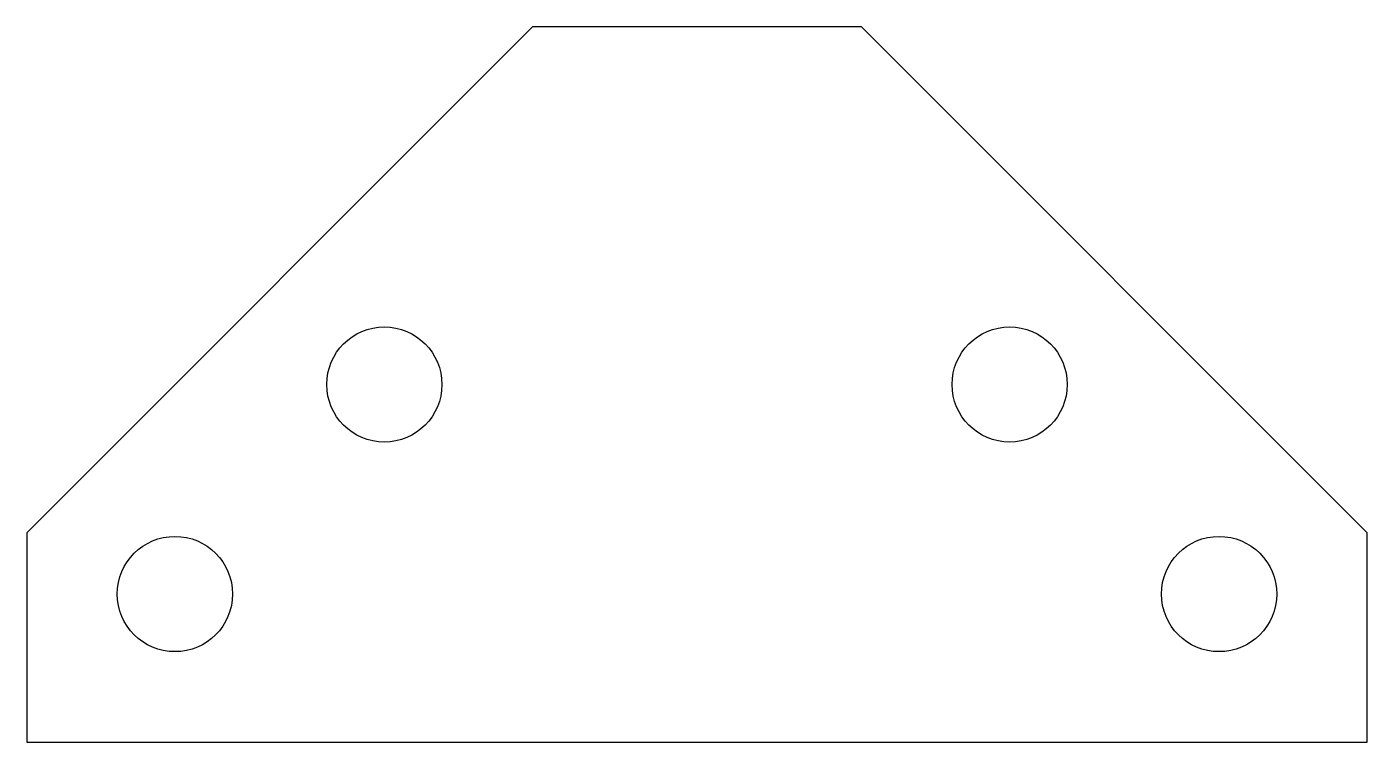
# Model space of a CAD drawing. Header units: millimetres. Extents: x -61 to 61, y 0 to 65.
import ezdxf

# ---------------------------------------------------------------- set-up
doc = ezdxf.new("R2010")
doc.units = ezdxf.units.MM

msp = doc.modelspace()

# ---------------------------------------------------------------- linework, layer by layer
at = {"color": 7, "linetype": 'Continuous', "lineweight": 25}
for p, q in [((-15, 65.18), (-61.09, 19.09)), ((15, 65.18), (-15, 65.18)), ((61.09, 19.09), (15, 65.18)), ((-61.09, 19.09), (-61.09, 0)), ((61.09, 0), (61.09, 19.09)), ((-61.09, 0), (61.09, 0))]:
    msp.add_line(p, q, dxfattribs=at)
for centre in [(-28.5, 32.59), (28.5, 32.59), (-47.59, 13.5), (47.59, 13.5)]:
    msp.add_circle(centre, 5.25, dxfattribs=at)

doc.saveas('drawing.dxf')
